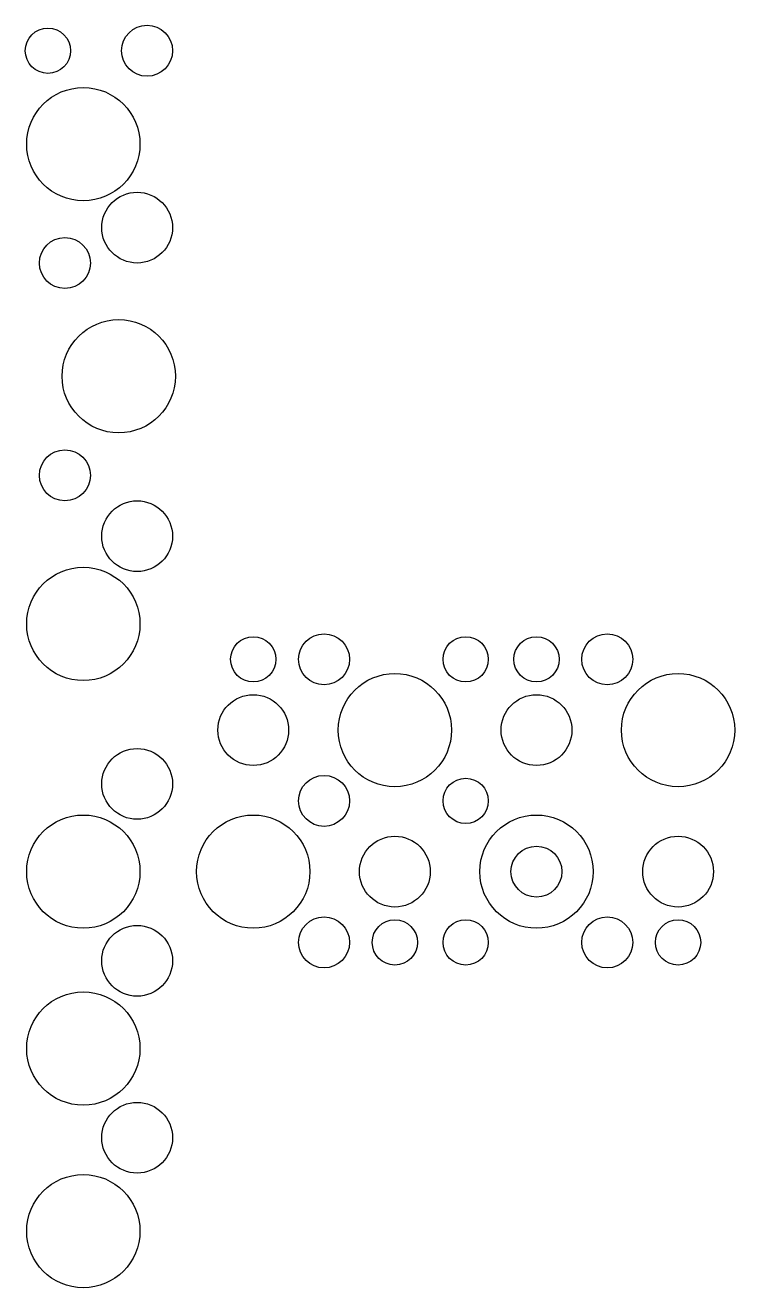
# Model space of a CAD drawing. Extents: x -691 to 691, y -444 to 448.
# Drawn here: x -691 to -190, y -444 to 448 of the extents above.
import ezdxf

# ---------------------------------------------------------------- set-up
doc = ezdxf.new("R2010")
doc.units = 0

msp = doc.modelspace()

# ---------------------------------------------------------------- linework, layer by layer
for centre, radius in [((-675, 430), 16), ((-605, 430), 18), ((-650, 364), 40), ((-612, 305), 25), ((-663, 280), 18), ((-625, 200), 40), ((-663, 130), 18), ((-612, 87), 25), ((-650, 25), 40), ((-480, 0), 18), ((-280, 0), 18), ((-530, 0), 16), ((-380, 0), 16), ((-330, 0), 16), ((-430, -50), 40), ((-230, -50), 40), ((-530, -50), 25), ((-330, -50), 25), ((-612, -88), 25), ((-480, -100), 18), ((-380, -100), 16), ((-650, -150), 40), ((-530, -150), 40), ((-330, -150), 40), ((-430, -150), 25), ((-330, -150), 18), ((-230, -150), 25), ((-480, -200), 18), ((-430, -200), 16), ((-380, -200), 16), ((-280, -200), 18), ((-230, -200), 16), ((-612, -213), 25), ((-650, -275), 40), ((-612, -338), 25), ((-650, -404), 40)]:
    msp.add_circle(centre, radius)

doc.saveas('drawing.dxf')
